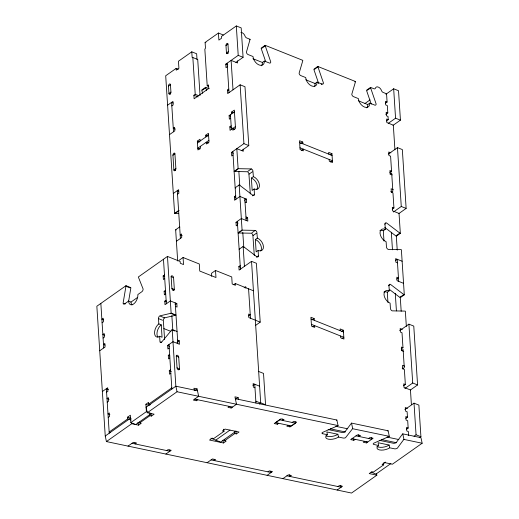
<?xml version="1.0" encoding="UTF-8"?>
<svg xmlns="http://www.w3.org/2000/svg" width="519" height="519" viewBox="0 0 519 519"><rect width="100%" height="100%" fill="white"/><g stroke="black" fill="none" stroke-linecap="round" stroke-linejoin="round"><path stroke-width="0.78" d="M250.32 193.983L248.88 173.463A2.102 1.33 54.8 0 0 247.304 171.75L234.569 171.51A2.108 1.33 54.8 0 1 234.108 171.393L238.111 168.578A2.108 1.33 54.8 0 0 238.565 168.688L251.3 168.928A2.102 1.33 54.8 0 1 252.876 170.647L253.376 176.635A7.357 4.645 54.8 0 1 259.455 185.082A7.357 4.645 54.8 0 1 254.174 188.994L254.446 194.897A2.102 1.33 54.8 0 1 253.013 195.41L239.635 185.225A2.102 1.33 54.8 0 0 239.168 184.965L235.172 187.787A2.102 1.33 54.8 0 1 235.639 188.047M254.297 255.452L252.857 234.932A2.102 1.33 54.8 0 0 251.274 233.213L238.545 232.973A2.108 1.33 54.8 0 1 238.085 232.862L242.081 230.047A2.108 1.33 54.8 0 0 242.542 230.157L255.277 230.397A2.102 1.33 54.8 0 1 256.853 232.116L257.353 238.104A7.357 4.645 54.8 0 1 263.431 246.551A7.357 4.645 54.8 0 1 258.151 250.463L258.423 256.367A2.102 1.33 54.8 0 1 256.989 256.879L243.612 246.694A2.102 1.33 54.8 0 0 243.145 246.434L239.142 249.25A2.102 1.33 54.8 0 1 239.382 249.367M131.969 304.919A7.357 4.094 -68.2 0 1 130.989 302.077L128.556 301.104L124.56 303.926A2.102 1.168 -68.2 0 1 123.113 303.102L125.968 286.105A2.082 1.161 -68.2 0 0 125.974 285.703L130.84 287.643A2.082 1.161 -68.2 0 1 130.833 288.045L128.693 300.832M379.344 440.326L393.259 443.245A2.102 0.915 -12 0 0 396.172 442.642L402.452 434.144A2.108 0.915 -12.2 0 1 402.77 433.858L420.967 437.686L422.155 443.239L403.951 439.411A2.108 0.921 -11.8 0 0 403.626 439.697L397.353 448.195A2.102 0.915 -12 0 1 394.446 448.799L389.711 447.806L389.12 445.03L378.079 442.713L378.669 445.49L373.933 444.491A2.102 0.915 -12 0 1 373.686 443.22L388.854 436.589A2.108 0.921 -11.9 0 0 389.308 436.336L388.121 430.783L351.519 423.095L344.921 431.873A2.102 0.915 -12 0 1 342.015 432.483L328.092 429.563M389.302 436.336L352.609 428.72A2.115 0.915 -12.3 0 0 352.388 428.934L345.505 437.751A2.102 0.915 -12 0 1 343.195 438.036L338.459 437.043A7.357 3.205 -12 0 1 328.274 439.171A7.357 3.205 -12 0 1 327.418 434.721L326.827 431.944L337.869 434.267L338.459 437.043M125.974 285.703L96.845 306.242L105.24 436.018L106.421 441.572L131.742 423.712L138.573 425.152L141.239 423.27L139.663 422.94L139.468 422.012M139.663 422.94L149.874 415.732L151.451 416.063L154.117 414.181L147.286 412.748L146.099 407.194L175.857 386.207L197.473 390.742M223.566 429.219L224.007 431.302L213.789 438.503L212.213 438.172L209.546 440.054L223.488 442.979L226.148 441.105L224.578 440.774L224.279 439.385M376.554 473.802L376.846 475.19L351.532 493.05L106.421 441.572M197.129 59.471A1.051 0.584 -68.2 0 1 196.986 59.069L196.649 53.768L191.783 51.829L178.458 61.223L178.912 68.287L176.246 70.169L176.136 68.404L178.296 69.267M208.567 86.394L207.217 85.856L204.836 49.078A1.051 0.584 -68.2 0 0 205.446 47.722L205.102 42.428L218.428 33.028L223.293 34.974M176.136 68.404L165.697 75.761L174.598 213.38A2.108 1.33 54.8 0 0 175.059 213.491L178.238 213.549M235.886 62.397L243.087 57.317L241.179 27.896L236.314 25.95L221.438 36.447L221.548 38.211L218.888 40.093L218.428 33.028M168.454 86.122L170.453 84.714A1.576 0.876 -68.2 0 0 169.369 84.097A1.576 0.876 -68.2 0 0 168.454 86.122L168.934 93.478A1.576 0.876 -68.2 0 0 170.018 94.101A1.576 0.876 -68.2 0 0 170.933 92.071L170.453 84.714M225.973 45.549L227.971 44.141A1.576 0.876 -68.2 0 0 226.887 43.525A1.576 0.876 -68.2 0 0 225.973 45.549L226.446 52.906A1.576 0.876 -68.2 0 0 227.53 53.528A1.576 0.876 -68.2 0 0 228.444 51.498L227.971 44.141M170.933 92.071L168.934 93.478L170.388 94.062M228.444 51.498L226.446 52.906L228.068 53.554M249.425 39.775L250.093 39.301L246.674 37.939A2.102 1.33 54.8 0 1 245.325 36.706L244.546 35.033A4.204 2.653 54.8 0 0 240.907 32.347M167.598 105.188L172.931 101.426L173.158 104.961L171.828 105.895M227.341 66.737L226.012 67.678L225.784 64.148L238.215 55.371L243.087 57.317M207.217 85.856L208.547 84.915L208.774 88.444L194.119 98.785L193.892 95.256L195.222 94.315L198.738 95.717M209.254 88.743L205.641 87.296L201.644 90.118L202.657 93.323M371.215 104.111L366.641 90.747A2.095 1.323 54.8 0 1 366.537 90.215L370.54 87.4A2.095 1.323 54.8 0 0 370.637 87.932L376.126 103.962A2.102 1.33 54.8 0 1 374.913 105.169L369.749 103.138A7.357 4.645 54.8 0 1 364.474 107.05A7.357 4.645 54.8 0 1 358.395 98.604L353.53 96.657A2.102 1.323 54.8 0 1 351.791 94.244L355.444 81.866A2.121 1.336 54.8 0 0 355.483 81.509L317.855 66.484A2.082 1.31 54.8 0 0 317.946 66.886L323.434 82.923A2.102 1.323 54.8 0 1 322.215 84.123L317.057 82.093A7.357 4.645 54.8 0 1 311.783 86.005A7.357 4.645 54.8 0 1 305.704 77.558L300.838 75.618A2.102 1.33 54.8 0 1 299.255 73.899L299.1 73.205L302.752 60.82A2.108 1.33 54.8 0 0 302.785 60.347L265.151 45.315L261.154 48.137A2.095 1.323 54.8 0 0 261.258 48.669L265.715 61.69M202.41 90.176L205.738 87.828L205.641 87.296M261.92 48.196L265.254 45.847A2.095 1.323 54.8 0 1 265.151 45.315M261.414 65.783A7.357 4.645 54.8 0 0 262.367 62.462L264.366 61.054L269.523 63.084A2.102 1.323 54.8 0 0 270.743 61.878L265.254 45.847M241.595 150.666L248.789 145.586L244.987 86.738L240.122 84.798L227.685 93.569L227.458 90.04L228.788 89.099M169.505 134.609L174.832 130.853L174.605 127.324L173.275 128.258L175.357 129.095M231.779 113.758L231.662 111.994L234.329 110.112L235.509 128.355L232.843 130.237L232.726 128.472L234.815 129.302M172.931 155.272L174.929 153.858A1.576 0.876 -68.2 0 0 173.839 153.241A1.576 0.876 -68.2 0 0 172.931 155.272L173.878 169.979A1.576 0.876 -68.2 0 0 174.968 170.602A1.576 0.876 -68.2 0 0 175.876 168.571L174.929 153.858M230.67 118.228L229.34 119.169L229.113 115.64L234.439 111.877M200.457 146.313L200.568 148.077L197.908 149.959L197.337 141.129L199.997 139.248L200.113 141.012M205.887 136.945L205.771 135.18L208.437 133.299L209.008 142.122L206.341 144.003L206.231 142.238L208.314 143.069M197.441 142.9L208.541 135.07M208.885 140.364L197.778 148.2L199.945 149.063M235.392 126.591L230.06 130.347L229.833 126.818L231.169 125.877M317.842 66.354L313.859 69.306A2.082 1.31 54.8 0 0 313.95 69.708L318.685 83.553M314.611 69.241L317.946 66.886M175.876 168.571L173.878 169.979L175.273 170.537M314.566 86.173A7.357 4.645 54.8 0 0 315.059 83.507L317.057 82.093M321.209 84.487L322.098 83.857M173.307 193.457L178.64 189.701L178.867 193.23L177.537 194.171M233.05 155.006L231.721 155.947L231.487 152.417L243.924 143.646L248.789 145.586M354.814 81.853L355.476 81.386M174.598 213.38L178.594 210.558A2.108 1.33 54.8 0 0 178.828 210.63M175.72 213.017L179.055 210.669M234.569 171.51L237.903 169.155M247.965 171.276L251.3 168.928M367.309 90.28L370.637 87.932M249.036 174.163L252.37 171.808M177.673 260.973L175.656 229.768L179.652 226.946A2.102 1.33 54.8 0 1 179.892 227.056M254.174 188.994L252.176 190.408L251.378 178.049L253.376 176.635M300.475 143.64L302.759 142.024L302.875 143.789M364.993 103.469L370.066 99.888M245.007 201.943L246.629 202.592L246.402 199.062L239.914 196.474L234.582 200.23L234.354 196.701L235.684 195.76M301.507 150.296L303.219 149.089L303.33 150.854L300.086 149.556L299.515 140.733L302.759 142.024M366.803 107.861A7.357 4.645 54.8 0 0 367.75 104.546L369.749 103.138M176.402 241.27L181.728 237.514L181.501 233.978L180.171 234.919L182.253 235.756M385.902 94.257L393.661 88.781L398.527 90.728L400.434 120.148L392.967 125.41M244.624 200.315L246.402 199.062M252.299 195.858L254.518 194.294M253.441 290.763L235.328 283.53L235.438 285.294L232.194 284.003L231.74 276.938L215.515 270.464L215.975 277.522L199.75 271.048L199.296 263.983L183.077 257.508L183.531 264.567L180.288 263.269L180.171 261.505L167.468 256.431L138.339 276.977L143.101 288.999A2.102 1.168 -68.2 0 1 141.882 291.704L137.885 294.526A7.357 4.094 -68.2 0 1 133.623 303.998A7.357 4.094 -68.2 0 1 128.556 301.104M385.312 103.287L387.09 102.035L386.558 93.796L383.132 92.427A2.102 1.33 54.8 0 1 381.789 91.195L381.011 89.528A4.204 2.653 54.8 0 0 375.808 87.452L375.211 88.574A2.102 1.33 54.8 0 1 373.959 88.762L370.54 87.4M385.812 114.336L387.81 112.928L387.33 105.571L385.695 104.916L385.468 101.387L387.09 102.035M179.074 260.324L183.077 257.508M330.246 154.896L331.959 153.682L332.53 162.512L329.286 161.214L329.169 159.45M237.572 224.889L236.236 225.83L236.009 222.301L241.341 218.538L247.829 221.126L247.595 217.597L245.974 216.948M164.718 278.56L163.388 279.501L163.154 275.972L164.491 275.031M245.824 218.849L247.595 217.597M386.454 120.94L388.231 119.688L388.024 116.451L386.402 115.802L386.168 112.273L387.81 112.928M130.989 302.077L137.211 297.692M102.094 322.74L103.424 321.799L103.197 318.264L101.867 319.204L103.489 319.853M330.642 161.999L332.42 160.747L299.976 147.792M388.368 123.282L395.562 118.209L400.434 120.148M238.545 232.973L241.873 230.624M165.704 293.864L164.374 294.805L164.147 291.276L165.477 290.335M251.942 232.746L255.277 230.397M103.086 338.038L104.416 337.097L104.189 333.568L102.853 334.508L104.747 335.261M173.009 290.393L174.345 289.459L173.58 277.684A1.576 0.993 54.8 0 0 172.282 275.874A1.576 0.993 54.8 0 0 171.147 276.718M253.013 235.626L256.347 233.278M175.441 306.418L177.063 307.06L176.83 303.531L170.342 300.942L165.016 304.698L164.789 301.169L166.119 300.229M258.151 250.463L256.152 251.871L255.354 239.512L257.353 238.104M99.726 350.753L105.059 346.997L104.825 343.461L103.495 344.402L105.117 345.051M215.515 270.464L211.518 273.279L211.726 276.419M388.303 154.091L397.47 147.63L402.335 149.576L406.137 208.417L398.942 213.497M175.117 304.737L176.83 303.531M255.627 325.361L260.207 322.13L256.405 263.282L251.533 261.342L239.103 270.114L238.87 266.578L240.206 265.644M256.496 257.171L258.494 255.757M389.847 172.386L391.56 171.179L390.593 156.174L388.965 155.525L388.737 151.996L390.904 152.858M390.074 174.073L391.676 172.944L392.857 191.187L391.255 192.315M233.615 284.736L235.328 283.53M244.144 287.779L245.747 286.657L245.844 288.24M102.36 391.508L107.693 387.751L107.92 391.281L106.59 392.221M169.213 348.048L167.877 348.989L167.65 345.453L172.983 341.697L179.47 344.285L179.243 340.756L177.615 340.107M176.953 342.365L179.243 340.756M169.849 357.941L168.519 358.882L168.292 355.353L169.622 354.412M107.225 402.115L108.562 401.174L108.335 397.645L106.998 398.586L109.029 399.396M392.228 209.17L393.94 207.957L392.967 192.951L391.345 192.302L391.118 188.773L393.279 189.636M393.421 212.018L401.271 206.478L406.137 208.417M170.842 373.245L169.505 374.18L169.278 370.65L170.608 369.71M248.536 315.922L250.249 314.715L248.627 314.066L248.854 317.596L260.207 322.13M108.218 417.419L109.548 416.478L109.321 412.949L107.991 413.883L109.879 414.642M178.14 369.775L179.477 368.834L177.044 367.861M384.702 224.163L385.812 223.378M379.908 230.644A7.357 4.645 54.8 0 1 383.314 230.734L385.312 229.32L384.968 224.026A2.102 1.323 54.8 0 1 386.48 222.911L399.851 233.089A2.102 1.33 54.8 0 0 400.324 233.349L396.321 236.171A2.102 1.33 54.8 0 1 395.854 235.911L384.709 227.426M110.553 432.574L109.159 432.022L127.817 418.865L127.7 417.094L130.366 415.219L130.846 422.615L135.712 424.555L151.256 413.591L149.167 412.761M130.846 422.615L146.39 411.651L145.91 404.249L148.577 402.374L148.687 404.139L150.309 404.788M148.687 404.139L171.783 387.849M105.24 436.018L130.554 418.158L131.002 420.241M396.522 235.444L399.851 233.089M147.286 412.748L177.037 391.754L338.051 425.574L336.87 420.02L235.321 398.696M194.794 390.502L197.077 388.893L198.654 396.295L193.321 400.058L196.48 400.72L197.81 399.779M128.037 446.113L133.364 442.35L136.523 443.012L135.187 443.953L134.992 443.025M395.484 260.557L397.262 259.305L398.683 281.369M312.464 319.775L314.177 318.569L314.293 320.333M312.918 326.84L314.637 325.627L314.748 327.392L311.504 326.101L310.933 317.271L314.177 318.569M396.678 279.092L398.456 277.84L396.834 277.191L397.061 280.721L403.555 283.316M388.452 285.787L389.788 284.847M252.967 385.494L254.745 384.242L255.958 403.029M235.801 399.117L238.085 397.502L238.481 399.358M383.885 292.113A7.357 4.645 54.8 0 1 387.291 292.197L389.289 290.789L388.945 285.495A2.102 1.323 54.8 0 1 390.45 284.373L403.827 294.558A2.102 1.33 54.8 0 0 404.295 294.818L400.298 297.64A2.102 1.33 54.8 0 1 399.831 297.381L389.801 289.738M166.729 450.576L168.065 449.636L171.218 450.297L165.885 454.06M229.353 406.403L228.023 407.344L231.176 408.005L236.508 404.249L234.932 396.84L238.085 397.502M341.664 331.433L343.377 330.227L343.948 339.056L340.704 337.759L340.587 335.994M400.499 296.907L403.827 294.558M342.053 338.544L343.831 337.292L311.387 324.336M259.383 404.035L260.707 403.101L251.533 261.342M215.729 440.151L229.982 430.095M236.145 431.127L220.601 442.091L210.863 438.205M224.578 440.774L234.789 433.566L236.366 433.897L239.032 432.016L225.09 429.09L222.43 430.971L224.007 431.302M207.113 462.714L212.44 458.958L215.593 459.62L214.263 460.561L214.068 459.633M399.74 330.622L408.901 324.154L413.773 326.101L417.574 384.949L410.373 390.029M282.414 419.067L282.712 420.455L284.042 419.514L280.889 418.852L274.227 423.549L277.38 424.218L278.709 423.277M288.181 425.262L286.845 426.203L290.004 426.865L296.66 422.168L293.507 421.506L292.178 422.447M295.454 423.154L291.457 425.976L275.68 422.661L279.676 419.839L295.454 423.154L295.142 421.675M401.265 348.93L402.978 347.724L402.004 332.718L400.383 332.069L400.155 328.533L402.316 329.403M401.511 350.597L403.107 349.475L404.288 367.718L402.692 368.84M267.979 471.842L269.309 470.902L272.469 471.563L267.136 475.326M403.639 385.708L405.352 384.501L404.385 369.496L402.763 368.847L402.536 365.318L404.697 366.18M404.852 388.543L412.709 383.003L417.574 384.949M282.913 478.641L288.246 474.879L291.399 475.54L290.069 476.481L289.673 474.632M358.72 434.429L359.161 436.511L360.491 435.571L357.338 434.909L350.675 439.606L353.828 440.274L355.165 439.334M404.852 409.627L414.013 403.159L418.878 405.105L420.922 436.732L419.605 437.666M364.63 441.319L363.3 442.259L366.453 442.921L373.116 438.224L369.956 437.562L368.626 438.503M405.754 418.385L407.467 417.179L407.117 411.716L405.495 411.067L405.268 407.538L407.428 408.401M406.675 429.122L408.174 428.065L407.694 420.708L406.072 420.059L405.845 416.53L407.467 417.179M337.986 486.543L339.316 485.602L342.475 486.271L337.142 490.027M414.078 436.187L416.056 434.792L420.922 436.732M383.411 463.454L385.351 462.079M383.288 462.987L383.684 464.836L373.466 472.043L371.889 471.713L369.223 473.588L376.846 475.19M390.865 463.564L375.97 474.074L371.104 472.134M422.155 443.239L392.39 464.226L384.767 462.624L382.107 464.505L383.684 464.836M388.121 430.783L387.674 431.036M160.514 316.233L164.568 317.855L175.61 315.26A2.102 1.168 -68.2 0 0 175.999 315.065L171.134 313.126A2.102 1.168 -68.2 0 1 170.745 313.32L159.703 315.909A2.102 1.168 -68.2 0 0 158.483 318.614L158.827 323.908A7.357 4.094 -68.2 0 0 154.565 333.38A7.357 4.094 -68.2 0 0 159.625 336.267L162.058 337.24L161.26 324.881L158.827 323.908M197.077 388.893L193.924 388.231L194.32 390.08M335.949 426.339L347.736 428.811M194.657 399.117L232.512 407.065M330.376 428.83L345.31 431.957M356.008 435.85L371.779 439.165L371.468 437.679M352.005 438.672L367.783 441.98M322.682 433.728L327.418 434.721M132.034 443.291L169.888 451.238L169.622 450.005M211.11 459.899L271.139 472.504L270.873 471.271M286.91 475.819L341.145 487.211L340.749 485.356M387.09 437.082L398.858 439.561M381.523 439.574L396.432 442.713M252.902 58.686L262.367 62.462M305.834 79.822L315.059 83.507M358.292 100.764L367.75 104.546M205.102 42.428L205.913 42.753M388.231 119.688L386.61 119.039L386.837 122.568L393.324 125.163L394.92 149.816M225.784 64.148L227.809 64.953M191.783 51.829L192.121 57.122A1.051 0.584 -68.2 0 0 192.847 57.538L197.713 59.477L200.042 95.47M227.458 90.04L228.808 90.578M391.56 171.179L389.938 170.53L390.165 174.06L392.332 174.929M193.892 95.256L198.083 96.93M231.662 111.994L233.745 112.824M331.959 153.682L328.715 152.391L328.832 154.156M299.632 142.498L332.076 155.453M229.113 115.64L230.501 116.191M173.216 103.015L171.594 102.366L173.502 131.794M229.833 126.818L231.922 127.648M390.768 191.576L392.163 192.134M393.94 207.957L392.319 207.308L392.546 210.844L399.033 213.432L400.324 233.349M205.771 135.18L207.859 136.01M231.487 152.417L233.518 153.228M197.337 141.129L199.419 141.959M402.128 261.245L395.634 258.657L395.867 262.186L397.489 262.835M234.354 196.701L235.743 197.252M178.75 191.213L177.303 190.642L180.398 238.455M236.009 222.301L238.091 223.131M238.87 266.578L240.226 267.123M402.978 347.724L401.356 347.075L401.583 350.604L403.743 351.467M343.377 330.227L340.133 328.929L340.243 330.7M311.05 319.036L343.487 331.991M402.206 368.107L403.594 368.665M173.58 277.684L171.147 276.718L171.912 288.486A1.576 0.993 54.8 0 0 173.21 290.296A1.576 0.993 54.8 0 0 174.345 289.459L171.906 288.486M163.154 275.972L164.776 276.621M405.352 384.501L403.73 383.852L403.964 387.382L410.451 389.977L411.398 404.684M164.147 291.276L165.769 291.918M164.789 301.169L166.411 301.818M125.948 286.248L130.003 287.863M170.745 313.32L174.799 314.936M123.924 303.42L125.28 303.965M158.483 318.614L162.538 320.236M159.625 336.267L159.969 341.567A2.102 1.168 -68.2 0 0 161.415 342.391L171.815 329.857A2.102 1.174 -68.2 0 1 172.191 329.513L177.057 331.453M172.626 330.181L174.656 330.986M163.874 328.598L170.829 331.369M408.174 428.065L406.552 427.416L406.779 430.945L408.401 431.594L408.654 435.486M258.657 371.474L263.522 373.414L265.553 404.755L260.687 402.809M160.78 341.891L161.591 342.216M167.65 345.453L169.681 346.264M259.61 386.181L253.123 383.593L253.35 387.122L254.972 387.771M168.292 355.353L169.914 356.002M255.841 401.161L260.707 403.101M169.278 370.65L171.309 371.461M145.91 404.249L149.29 405.599M108.523 389.555L106.356 388.692L109.237 433.196M146.39 411.651L147.779 412.203M127.7 417.094L131.08 418.444M127.817 418.865L129.439 419.508M205.738 87.828L206.653 90.501M402.763 433.858L403.951 439.411M366.154 441.533L366.453 442.921M351.519 423.095L352.699 428.649M353.536 438.886L353.828 440.274M289.706 425.476L290.004 426.865M277.081 422.829L277.38 424.218M230.981 407.078L231.176 408.005M235.775 431.12L236.366 433.897M234.348 431.484L234.789 433.566M222.898 440.203L223.488 442.979M196.279 399.792L196.48 400.72M177.037 391.754L175.857 386.201L172.191 329.513M150.86 413.286L151.451 416.063M149.68 414.804L149.874 415.732M137.983 422.375L138.573 425.152M131.443 422.323L131.742 423.712M393.661 88.781L395.562 118.209M397.47 147.63L401.271 206.478M408.901 324.154L412.709 383.003M414.013 403.159L416.056 434.792M404.295 294.818L401.382 249.743A2.108 1.33 54.8 0 0 400.921 249.626L388.193 249.386A2.102 1.323 54.8 0 1 386.454 246.973L386.11 241.679A7.357 4.645 54.8 0 1 380.031 233.232A7.357 4.645 54.8 0 1 385.312 229.32M406.345 326.483L405.358 311.205A2.108 1.33 54.8 0 0 404.898 311.095L392.163 310.855A2.102 1.323 54.8 0 1 390.431 308.442L390.087 303.148A7.357 4.645 54.8 0 1 384.008 294.701A7.357 4.645 54.8 0 1 389.289 290.789M396.295 235.762L397.23 250.145M400.246 296.855L401.181 311.244M391.326 232.22L392.468 249.801M395.277 293.313L396.419 310.9M383.314 230.734L383.982 241.03M387.291 292.197L387.953 302.499M236.314 25.95L238.215 55.371M240.122 84.798L243.924 143.646M237.462 60.859L237.598 62.974L231.111 60.386L233.012 89.813M243.171 149.128L243.307 151.25L236.82 148.655L238.111 168.578M244.78 198.414L246.207 220.484M248.575 288.824L250.476 318.244M238.85 171.335L239.778 185.718M242.795 232.428L243.781 247.615M239.168 184.965L242.081 230.047M243.145 246.434L244.43 266.351M227.114 63.208L229.015 92.629M230.442 114.699L231.396 129.406M232.823 151.477L235.911 199.29M237.339 221.36L240.433 269.173M192.847 57.538L195.222 94.315M175.208 302.882L177.848 343.636M171.854 315.649L172.788 330.09M167.468 256.431L171.134 313.126M163.466 259.253L166.346 303.758M168.98 344.519L171.86 389.023M164.581 339.549L163.349 320.56A2.102 1.168 -68.2 0 1 164.568 317.855M100.848 303.427L103.722 347.931M250.093 39.301L246.408 52.16A2.102 1.33 54.8 0 0 248.147 54.579L253.013 56.519A7.357 4.645 54.8 0 0 259.085 64.966A7.357 4.645 54.8 0 0 264.366 61.054M197.713 59.477A1.051 0.584 -68.2 0 1 197.467 59.588M175.656 229.768A2.102 1.33 54.8 0 1 176.123 230.027M176.285 356.131A1.576 0.993 54.8 0 1 177.414 355.294A1.576 0.993 54.8 0 1 178.718 357.104M157.977 337.194A7.357 4.094 -68.2 0 1 157.367 331.018A7.357 4.094 -68.2 0 1 161.26 324.881M389.12 445.03A7.383 3.211 -12 0 1 376.885 446.269M389.711 447.806A7.357 3.205 -12 0 1 379.525 449.934A7.357 3.205 -12 0 1 378.669 445.49M337.869 434.267A7.357 3.205 -12 0 1 325.977 435.739M322.682 433.728A2.102 0.915 -12.1 0 1 322.442 432.457L337.603 425.827A2.089 0.921 -11.7 0 0 338.064 425.574M336.876 420.02A2.108 0.921 -11.9 0 1 336.552 420.221M251.378 178.049A7.357 4.645 54.8 0 1 256.581 183.278A7.357 4.645 54.8 0 1 256.749 189.506M255.354 239.512A7.357 4.645 54.8 0 1 260.557 244.747A7.357 4.645 54.8 0 1 260.726 250.969M178.711 357.066L176.278 356.092L177.044 367.9A1.576 0.993 54.8 0 0 178.348 369.71A1.576 0.993 54.8 0 0 179.477 368.873L178.711 357.066"/></g></svg>
